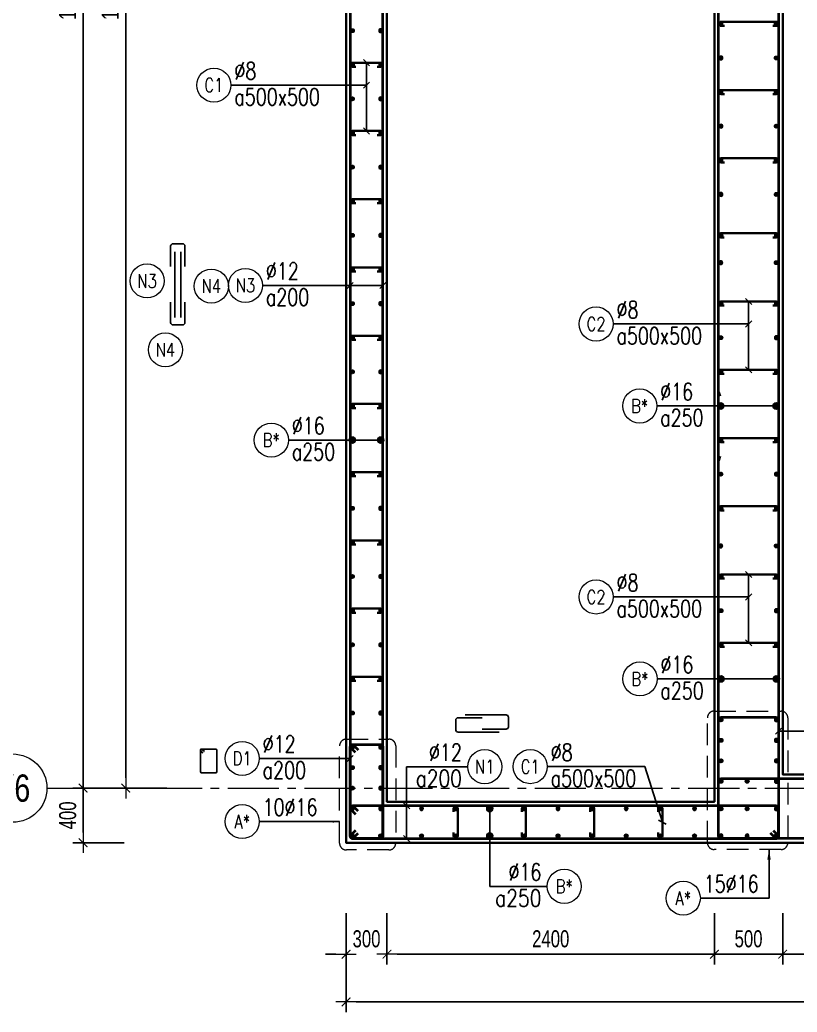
# Model space of a CAD drawing. Header units: millimetres. Extents: x 931337 to 1117500, y 19732 to 157199.
# Drawn here: x 1079672 to 1085369, y 135933 to 143204 of the extents above; entities that cross this region are included whole.
import ezdxf
from ezdxf.enums import TextEntityAlignment as Align

# ---------------------------------------------------------------- set-up
doc = ezdxf.new("R2010")
doc.units = ezdxf.units.MM
doc.header["$MEASUREMENT"] = 0
for name, pattern in [('HIDDEN', [9.525, 6.35, -3.175]), ('HIDDEN2', [4.7625, 3.175, -1.5875]), ('OF_Grid_1$0$CENTER2', [1.125, 0.75, -0.125, 0.125, -0.125])]:
    doc.linetypes.add(name, pattern=pattern)
doc.layers.get('0').update_dxf_attribs({"lineweight": 20})
doc.layers.get('Defpoints').update_dxf_attribs({"color": 151, "lineweight": 9})
for name, color, linetype in [('Hidden', 9, 'HIDDEN'), ('Leader', 6, 'Continuous'), ('Ligature', 1, 'Continuous')]:
    doc.layers.add(name, color=color, linetype=linetype)
for name, color, linetype, lineweight in [('KC-LEADER', 153, 'Continuous', 18), ('KC-THEP', 6, 'Continuous', 40), ('NDC_S_DIM', 1, 'Continuous', 15), ('NDC_S_HIDDEN', 8, 'HIDDEN2', 13), ('NDC_S_LEADER', 1, 'Continuous', 15), ('NDC_S_REBAR', 4, 'Continuous', 35), ('NDC_S_STIRRUP', 4, 'Continuous', 40), ('NDC_S_VN TEXT', 7, 'Continuous', 20), ('NDC_S_WALL', 6, 'Continuous', 35), ('OF_Grid_1$0$NDC_S_AXIS', 5, 'OF_Grid_1$0$CENTER2', 13), ('OF_Grid_1$0$NDC_S_SYMBOL', 1, 'Continuous', 15), ('OF_Grid_1$0$NDC_S_TEXT SYMBOL', 7, 'Continuous', 20)]:
    doc.layers.add(name, color=color, linetype=linetype, lineweight=lineweight)
doc.styles.add('NDC_ARIAL', font='arial.ttf', dxfattribs={"width": 0.85})
doc.styles.add('NDC_DIM', font='', dxfattribs={"width": 0.75})
doc.styles.add('NDC_EN TXT', font='romans.shx', dxfattribs={"width": 0.8})
doc.styles.add('OF_Grid_1$0$NDC_ANNO', font='', dxfattribs={"width": 0.8})
doc.styles.get('NDC_DIM').set_extended_font_data('Dotum')
doc.styles.get('OF_Grid_1$0$NDC_ANNO').set_extended_font_data('Dotum')
doc.dimstyles.new('NDC_1-50', dxfattribs={"dimscale": 50, "dimtxt": 2.5, "dimasz": 1, "dimexe": 1.5, "dimexo": 0, "dimgap": 0.8, "dimtad": 1, "dimdec": 0, "dimdsep": 46, "dimtxsty": 'NDC_ARIAL', "dimblk": 'DIMMARK', "dimcen": 49999.938995, "dimdle": 1.5, "dimclrd": 1, "dimclre": 1, "dimclrt": 3, "dimadec": 0, "dimazin": 0, "dimtfac": 1, "dimtdec": 0, "dimtix": 1, "dimtmove": 2, "dimatfit": 3, "dimfxl": 1, "dimarcsym": 0})
doc.dimstyles.new('NDC_dim_30', dxfattribs={"dimscale": 30, "dimtxt": 2.5, "dimasz": 1.5, "dimexe": 1.5, "dimexo": 2.5, "dimgap": 1, "dimtad": 1, "dimdec": 0, "dimzin": 0, "dimdsep": 46, "dimtxsty": 'NDC_DIM', "dimblk": 'DIMMARK', "dimcen": 0.09, "dimdle": 1.2, "dimclrd": 1, "dimclre": 1, "dimclrt": 3, "dimadec": 0, "dimazin": 0, "dimtfac": 1, "dimtdec": 0, "dimtix": 1, "dimtofl": 0, "dimtmove": 0, "dimatfit": 3, "dimfxl": 6, "dimfxlon": 1, "dimtolj": 1, "dimtzin": 0, "dimarcsym": 0})
doc.dimstyles.new('NDC_dim_50', dxfattribs={"dimscale": 50, "dimtxt": 2.5, "dimasz": 1.5, "dimexe": 1.5, "dimexo": 2.5, "dimgap": 1, "dimtad": 1, "dimdec": 0, "dimzin": 0, "dimdsep": 46, "dimtxsty": 'NDC_DIM', "dimblk": 'DIMMARK', "dimcen": 0.09, "dimdle": 1.2, "dimclrd": 1, "dimclre": 1, "dimclrt": 3, "dimadec": 0, "dimazin": 0, "dimtfac": 1, "dimtdec": 0, "dimtix": 1, "dimtofl": 0, "dimtmove": 0, "dimatfit": 3, "dimfxl": 6, "dimfxlon": 1, "dimtolj": 1, "dimtzin": 0, "dimarcsym": 0})

# ---------------------------------------------------------------- blocks, each defined once
blk = doc.blocks.new('THEP')
at = {"layer": 'KC-LEADER', "color": 6}
blk.add_circle((0, 0), 14, dxfattribs=at)
at = {"layer": 'KC-THEP'}
for p, q in [((-14, 0), (14, 0)), ((9.9, 9.9), (-9.9, -9.9)), ((-9.9, 9.9), (9.9, -9.9)), ((0, 14), (0, -14))]:
    blk.add_line(p, q, dxfattribs=at)
blk = doc.blocks.new('DIMMARK')
at = {"layer": 'NDC_S_DIM', "color": 1}
blk.add_line((-1.5, 0), (1, 0), dxfattribs=at)
at = {"layer": 'NDC_S_DIM', "color": 2, "const_width": 0.1}
blk.add_lwpolyline([(-0.424, -0.424), (0.424, 0.424)], dxfattribs=at)
blk = doc.blocks.new('*U13')
blk.add_circle((-2.5, 0), 2.5)
at = {"layer": 'NDC_S_VN TEXT', "color": 3, "style": 'NDC_EN TXT', "width": 0.75}
blk.add_attdef('DK1', (0.5, 0.85), '', height=2.5, dxfattribs=at)
at = {"layer": 'NDC_S_VN TEXT', "color": 7, "style": 'NDC_EN TXT', "width": 0.8}
blk.add_attdef('SH2', text='', height=2, dxfattribs=at).set_placement((-2.5, 0), align=Align.MIDDLE)
blk = doc.blocks.new('*U10')
blk.add_circle((2.5, 0), 2.5)
at = {"layer": 'NDC_S_VN TEXT', "color": 3, "style": 'NDC_EN TXT'}
for tag, width, p in [('DK2', 0.75, (-0.85, 0.85)), ('KC2', 0.8, (-0.85, -2.97))]:
    blk.add_attdef(tag, text='', height=2.5, dxfattribs=dict(at, width=width)).set_placement(p, align=Align.RIGHT)
at = {"layer": 'NDC_S_VN TEXT', "color": 7, "style": 'NDC_EN TXT', "width": 0.8}
blk.add_attdef('SH3', text='', height=2, dxfattribs=at).set_placement((2.5, 0), align=Align.MIDDLE)
blk = doc.blocks.new('*D1037')
at = {"layer": 'Defpoints', "color": 0, "transparency": 16777216}
for p in [(1082362.7, 138185.8), (1082062.7, 137885.8), (1082362.7, 136357.1)]:
    blk.add_point(p, dxfattribs=at)
at = {"layer": 'NDC_S_DIM', "color": 1, "lineweight": -2, "transparency": 16777216}
for p, q in [((1082062.7, 136657.1), (1082062.7, 136282.1)), ((1082362.7, 136657.1), (1082362.7, 136282.1)), ((1081987.7, 136357.1), (1081912.7, 136357.1)), ((1082437.7, 136357.1), (1082512.7, 136357.1))]:
    blk.add_line(p, q, dxfattribs=at)
at = {"layer": 'NDC_S_DIM', "color": 1, "lineweight": -2, "transparency": 16777216, "xscale": 75, "yscale": 75, "zscale": 75}
blk.add_blockref('DIMMARK', (1082062.7, 136357.1), dxfattribs=at)
at = {"layer": 'NDC_S_DIM', "color": 1, "lineweight": -2, "transparency": 16777216, "xscale": 75, "yscale": 75, "zscale": 75, "rotation": 180}
blk.add_blockref('DIMMARK', (1082362.7, 136357.1), dxfattribs=at)
at = {"layer": 'NDC_S_DIM', "color": 3, "transparency": 16777216, "insert": (1082212.7, 136469.7), "char_height": 125, "attachment_point": 5, "style": 'NDC_DIM'}
blk.add_mtext('\\A1;300', dxfattribs=at)
blk = doc.blocks.new('*D1038')
at = {"layer": 'Defpoints', "color": 0, "transparency": 16777216}
for p in [(1082362.7, 138185.8), (1084762.7, 138185.8), (1084762.7, 136357.1)]:
    blk.add_point(p, dxfattribs=at)
at = {"layer": 'NDC_S_DIM', "color": 1, "lineweight": -2, "transparency": 16777216}
for p, q in [((1082362.7, 136657.1), (1082362.7, 136282.1)), ((1084762.7, 136657.1), (1084762.7, 136282.1)), ((1082437.7, 136357.1), (1084687.7, 136357.1))]:
    blk.add_line(p, q, dxfattribs=at)
at = {"layer": 'NDC_S_DIM', "color": 1, "lineweight": -2, "transparency": 16777216, "xscale": 75, "yscale": 75, "zscale": 75, "rotation": 180}
blk.add_blockref('DIMMARK', (1082362.7, 136357.1), dxfattribs=at)
at = {"layer": 'NDC_S_DIM', "color": 1, "lineweight": -2, "transparency": 16777216, "xscale": 75, "yscale": 75, "zscale": 75}
blk.add_blockref('DIMMARK', (1084762.7, 136357.1), dxfattribs=at)
at = {"layer": 'NDC_S_DIM', "color": 3, "transparency": 16777216, "insert": (1083562.7, 136469.7), "char_height": 125, "attachment_point": 5, "style": 'NDC_DIM'}
blk.add_mtext('\\A1;2400', dxfattribs=at)
blk = doc.blocks.new('*D1039')
at = {"layer": 'Defpoints', "color": 0, "transparency": 16777216}
for p in [(1085262.7, 138385.8), (1084762.7, 138185.8), (1085262.7, 136357.1)]:
    blk.add_point(p, dxfattribs=at)
at = {"layer": 'NDC_S_DIM', "color": 1, "lineweight": -2, "transparency": 16777216}
for p, q in [((1084762.7, 136657.1), (1084762.7, 136282.1)), ((1085262.7, 136657.1), (1085262.7, 136282.1)), ((1084837.7, 136357.1), (1085187.7, 136357.1))]:
    blk.add_line(p, q, dxfattribs=at)
at = {"layer": 'NDC_S_DIM', "color": 1, "lineweight": -2, "transparency": 16777216, "xscale": 75, "yscale": 75, "zscale": 75, "rotation": 180}
blk.add_blockref('DIMMARK', (1084762.7, 136357.1), dxfattribs=at)
at = {"layer": 'NDC_S_DIM', "color": 1, "lineweight": -2, "transparency": 16777216, "xscale": 75, "yscale": 75, "zscale": 75}
blk.add_blockref('DIMMARK', (1085262.7, 136357.1), dxfattribs=at)
at = {"layer": 'NDC_S_DIM', "color": 3, "transparency": 16777216, "insert": (1085012.7, 136469.7), "char_height": 125, "attachment_point": 5, "style": 'NDC_DIM'}
blk.add_mtext('\\A1;500', dxfattribs=at)
blk = doc.blocks.new('*D1040')
at = {"layer": 'Defpoints', "color": 0, "transparency": 16777216}
for p in [(1080448.1, 149174.5), (1082692, 149174.5), (1082801.3, 137574.5)]:
    blk.add_point(p, dxfattribs=at)
at = {"layer": 'NDC_S_DIM', "color": 1, "lineweight": -2, "transparency": 16777216}
for p, q in [((1080748.1, 149174.5), (1080373.1, 149174.5)), ((1080448.1, 137649.5), (1080448.1, 149099.5)), ((1080748.1, 137574.5), (1080373.1, 137574.5))]:
    blk.add_line(p, q, dxfattribs=at)
at = {"layer": 'NDC_S_DIM', "color": 1, "lineweight": -2, "transparency": 16777216, "xscale": 75, "yscale": 75, "zscale": 75}
for p, rotation in [((1080448.1, 149174.5), 90), ((1080448.1, 137574.5), 270)]:
    blk.add_blockref('DIMMARK', p, dxfattribs=dict(at, rotation=rotation))
at = {"layer": 'NDC_S_DIM', "color": 3, "transparency": 16777216, "insert": (1080335.5, 143374.5), "char_height": 125, "attachment_point": 5, "rotation": 90, "style": 'NDC_DIM'}
blk.add_mtext('\\A1;11600', dxfattribs=at)
blk = doc.blocks.new('*U12')
blk.add_circle((-2.5, 0), 2.5)
at = {"layer": 'NDC_S_VN TEXT', "color": 3, "style": 'NDC_EN TXT', "width": 0.75}
for tag, p in [('DK1', (0.5, 0.85)), ('KC1', (0.5, -2.97))]:
    blk.add_attdef(tag, p, '', height=2.5, dxfattribs=at)
at = {"layer": 'NDC_S_VN TEXT', "color": 7, "style": 'NDC_EN TXT', "width": 0.8}
blk.add_attdef('SH2', text='', height=2, dxfattribs=at).set_placement((-2.5, 0), align=Align.MIDDLE)
blk = doc.blocks.new('A$C72321851')
at = {"layer": 'Ligature'}
for points in [[(-60.9, -129.3), (-60.9, 170.9, -0.414214), (-43.3, 188.5), (25.8, 188.5, -0.414214), (43.4, 170.9), (43.4, -4.3)], [(-39.7, -4.3), (-39.7, -179.5, 0.414214), (-22.1, -197.1), (47, -197.1, 0.414214), (64.6, -179.5), (64.6, 120.7)]]:
    blk.add_lwpolyline(points, format="xyb", dxfattribs=at)
blk = doc.blocks.new('A$C7BC65A55')
at = {"layer": 'Ligature'}
for p, q in [((-15.2, 372, 0), (-15.2, 38.5, 0)), ((15.2, 372, 0), (15.2, 38.5, 0))]:
    blk.add_line(p, q, dxfattribs=at)
for points in [[(-36.2, 296.5), (-36.2, 400.9, -0.414214), (-24, 413.1), (24, 413.1, -0.414214), (36.2, 400.9), (36.2, 296.5)], [(-36.2, 116.5), (-36.2, 12.2, 0.414214), (-24, 0), (24, 0, 0.414214), (36.2, 12.2), (36.2, 116.5)]]:
    blk.add_lwpolyline(points, format="xyb", dxfattribs=at)
blk = doc.blocks.new('*U11')
blk.add_circle((-2.5, 0), 2.5)
at = {"layer": 'NDC_S_VN TEXT', "color": 3, "style": 'NDC_EN TXT', "width": 0.75}
for tag, p in [('DK1', (0.5, 0.85)), ('KC1', (0.5, -2.97))]:
    blk.add_attdef(tag, p, '', height=2.5, dxfattribs=at)
at = {"layer": 'NDC_S_VN TEXT', "color": 7, "style": 'NDC_EN TXT', "width": 0.8}
blk.add_attdef('SH2', text='', height=2, dxfattribs=at).set_placement((-2.5, 0), align=Align.MIDDLE)
blk = doc.blocks.new('*D1036')
at = {"layer": 'Defpoints', "color": 0, "transparency": 16777216}
for p in [(1090162.7, 137174.5), (1082062.7, 136559.9), (1090162.7, 136007.9)]:
    blk.add_point(p, dxfattribs=at)
at = {"layer": 'NDC_S_DIM', "color": 1, "lineweight": -2, "transparency": 16777216}
for p, q in [((1082062.7, 136307.9), (1082062.7, 135932.9)), ((1090162.7, 136307.9), (1090162.7, 135932.9)), ((1082137.7, 136007.9), (1090087.7, 136007.9))]:
    blk.add_line(p, q, dxfattribs=at)
at = {"layer": 'NDC_S_DIM', "color": 1, "lineweight": -2, "transparency": 16777216, "xscale": 75, "yscale": 75, "zscale": 75, "rotation": 180}
blk.add_blockref('DIMMARK', (1082062.7, 136007.9), dxfattribs=at)
at = {"layer": 'NDC_S_DIM', "color": 1, "lineweight": -2, "transparency": 16777216, "xscale": 75, "yscale": 75, "zscale": 75}
blk.add_blockref('DIMMARK', (1090162.7, 136007.9), dxfattribs=at)
at = {"layer": 'NDC_S_DIM', "color": 3, "transparency": 16777216, "insert": (1086112.7, 136120.5), "char_height": 125, "attachment_point": 5, "style": 'NDC_DIM'}
blk.add_mtext('\\A1;8100', dxfattribs=at)
blk = doc.blocks.new('*D1024')
at = {"layer": 'Defpoints', "color": 0, "ltscale": 200, "transparency": 16777216}
for p in [(1085262.7, 138385.8), (1088511.9, 137268.5), (1088511.9, 136357.1)]:
    blk.add_point(p, dxfattribs=at)
at = {"layer": 'NDC_S_DIM', "color": 1, "lineweight": -2, "ltscale": 200, "transparency": 16777216}
for p, q in [((1085262.7, 136657.1), (1085262.7, 136282.1)), ((1088511.9, 136657.1), (1088511.9, 136282.1)), ((1085337.7, 136357.1), (1088436.9, 136357.1))]:
    blk.add_line(p, q, dxfattribs=at)
at = {"layer": 'NDC_S_DIM', "color": 1, "lineweight": -2, "ltscale": 200, "transparency": 16777216, "xscale": 75, "yscale": 75, "zscale": 75, "rotation": 180}
blk.add_blockref('DIMMARK', (1085262.7, 136357.1), dxfattribs=at)
at = {"layer": 'NDC_S_DIM', "color": 1, "lineweight": -2, "ltscale": 200, "transparency": 16777216, "xscale": 75, "yscale": 75, "zscale": 75}
blk.add_blockref('DIMMARK', (1088511.9, 136357.1), dxfattribs=at)
at = {"layer": 'NDC_S_DIM', "color": 3, "ltscale": 200, "transparency": 16777216, "insert": (1086887.3, 136469.7), "char_height": 125, "attachment_point": 5, "style": 'NDC_DIM'}
blk.add_mtext('\\A1;3249', dxfattribs=at)
blk = doc.blocks.new('*U86')
at = {"layer": 'OF_Grid_1$0$NDC_S_SYMBOL'}
blk.add_line((5, 0), (9, 0), dxfattribs=at)
blk.add_circle((0, 0), 5, dxfattribs=at)
at = {"layer": 'OF_Grid_1$0$NDC_S_TEXT SYMBOL', "color": 7, "style": 'OF_Grid_1$0$NDC_ANNO', "width": 0.8}
blk.add_attdef('GRID', text='', height=4, rotation=270, dxfattribs=at).set_placement((0, 0), align=Align.MIDDLE)
blk = doc.blocks.new('*D1017')
at = {"layer": 'Defpoints', "color": 0, "ltscale": 200, "transparency": 16777216}
for p in [(1080135.5, 137574.8), (1082176.6, 137574.8), (1082144.9, 137174.5)]:
    blk.add_point(p, dxfattribs=at)
at = {"layer": 'NDC_S_DIM', "color": 1, "lineweight": -2, "ltscale": 200, "transparency": 16777216}
for p, q in [((1080435.5, 137574.8), (1080060.5, 137574.8)), ((1080135.5, 137249.5), (1080135.5, 137499.8)), ((1080435.5, 137174.5), (1080060.5, 137174.5))]:
    blk.add_line(p, q, dxfattribs=at)
at = {"layer": 'NDC_S_DIM', "color": 1, "lineweight": -2, "ltscale": 200, "transparency": 16777216, "xscale": 75, "yscale": 75, "zscale": 75}
for p, rotation in [((1080135.5, 137574.8), 90), ((1080135.5, 137174.5), 270)]:
    blk.add_blockref('DIMMARK', p, dxfattribs=dict(at, rotation=rotation))
at = {"layer": 'NDC_S_DIM', "color": 3, "ltscale": 200, "transparency": 16777216, "insert": (1080022.9, 137374.7), "char_height": 125, "attachment_point": 5, "rotation": 90, "style": 'NDC_DIM'}
blk.add_mtext('\\A1;400', dxfattribs=at)
blk = doc.blocks.new('*D1018')
at = {"layer": 'Defpoints', "color": 0, "ltscale": 200, "transparency": 16777216}
for p in [(1080135.5, 149174.5), (1082176.5, 149174.5), (1082176.6, 137574.8)]:
    blk.add_point(p, dxfattribs=at)
at = {"layer": 'NDC_S_DIM', "color": 1, "lineweight": -2, "ltscale": 200, "transparency": 16777216}
for p, q in [((1080435.5, 149174.5), (1080060.5, 149174.5)), ((1080135.5, 137649.8), (1080135.5, 149099.5)), ((1080435.5, 137574.8), (1080060.5, 137574.8))]:
    blk.add_line(p, q, dxfattribs=at)
at = {"layer": 'NDC_S_DIM', "color": 1, "lineweight": -2, "ltscale": 200, "transparency": 16777216, "xscale": 75, "yscale": 75, "zscale": 75}
for p, rotation in [((1080135.5, 149174.5), 90), ((1080135.5, 137574.8), 270)]:
    blk.add_blockref('DIMMARK', p, dxfattribs=dict(at, rotation=rotation))
at = {"layer": 'NDC_S_DIM', "color": 3, "ltscale": 200, "transparency": 16777216, "insert": (1080022.9, 143374.7), "char_height": 125, "attachment_point": 5, "rotation": 90, "style": 'NDC_DIM'}
blk.add_mtext('\\A1;11600', dxfattribs=at)

msp = doc.modelspace()

# ---------------------------------------------------------------- linework, layer by layer
for centre in [(1080604.352, 141290.812), (1081075.321, 141252.652), (1080738.8, 140785.809)]:
    msp.add_circle(centre, 125)
at = {"layer": 'Ligature'}
msp.add_lwpolyline([(1081013.791, 137831.029), (1080997.825, 137846.995, -0.66817864), (1081003.598, 137860.933), (1081108.227, 137860.933, -0.41421356), (1081116.392, 137852.768), (1081116.392, 137695.661, -0.41421356), (1081108.227, 137687.496), (1081003.598, 137687.496, -0.41421356), (1080995.433, 137695.661), (1080995.433, 137852.768, -0.66817864), (1081009.371, 137858.542), (1081025.337, 137842.576)], format="xyb", dxfattribs=at)
at = {"layer": 'NDC_S_HIDDEN', "ltscale": 50}
for points in [[(1084760.567, 138138.515), (1085250.575, 138138.515, -0.41421356), (1085300.575, 138088.515), (1085300.575, 137174.906, -0.41421356), (1085250.575, 137124.906), (1084760.567, 137124.906, -0.41421356), (1084710.567, 137174.906), (1084710.567, 138088.515, -0.41421356)], [(1082064.843, 137933.108), (1082377.103, 137933.108, -0.41421356), (1082427.103, 137883.108), (1082427.103, 137171.558, -0.41421356), (1082377.103, 137121.558), (1082064.843, 137121.558, -0.41421356), (1082014.843, 137171.558), (1082014.843, 137883.108, -0.41421356)]]:
    msp.add_lwpolyline(points, format="xyb", close=True, dxfattribs=at)
at = {"layer": 'NDC_S_REBAR'}
for points in [[(1085191.164, 143159.542), (1085216.164, 143159.542, 1), (1085216.164, 143189.542), (1084810.695, 143189.542, 1), (1084810.695, 143159.542), (1084835.695, 143159.542)], [(1082291.164, 142859.542), (1082316.164, 142859.542, 1), (1082316.164, 142889.542), (1082109.14, 142889.542, 1), (1082109.14, 142859.542), (1082134.14, 142859.542)], [(1085191.164, 142659.542), (1085216.164, 142659.542, 1), (1085216.164, 142689.542), (1084810.695, 142689.542, 1), (1084810.695, 142659.542), (1084835.695, 142659.542)], [(1082291.164, 142359.542), (1082316.164, 142359.542, 1), (1082316.164, 142389.542), (1082109.14, 142389.542, 1), (1082109.14, 142359.542), (1082134.14, 142359.542)], [(1085191.164, 142159.542), (1085216.164, 142159.542, 1), (1085216.164, 142189.542), (1084810.695, 142189.542, 1), (1084810.695, 142159.542), (1084835.695, 142159.542)], [(1082291.164, 141859.542), (1082316.164, 141859.542, 1), (1082316.164, 141889.542), (1082109.14, 141889.542, 1), (1082109.14, 141859.542), (1082134.14, 141859.542)], [(1085189.608, 141609.542), (1085214.608, 141609.542, 1), (1085214.608, 141639.542), (1084809.14, 141639.542, 1), (1084809.14, 141609.542), (1084834.14, 141609.542)], [(1082291.164, 141359.542), (1082316.164, 141359.542, 1), (1082316.164, 141389.542), (1082109.14, 141389.542, 1), (1082109.14, 141359.542), (1082134.14, 141359.542)], [(1085189.608, 141109.542), (1085214.608, 141109.542, 1), (1085214.608, 141139.542), (1084809.14, 141139.542, 1), (1084809.14, 141109.542), (1084834.14, 141109.542)], [(1082291.164, 140859.542), (1082316.164, 140859.542, 1), (1082316.164, 140889.542), (1082109.14, 140889.542, 1), (1082109.14, 140859.542), (1082134.14, 140859.542)], [(1085189.608, 140609.542), (1085214.608, 140609.542, 1), (1085214.608, 140639.542), (1084809.14, 140639.542, 1), (1084809.14, 140609.542), (1084834.14, 140609.542)], [(1082291.164, 140359.542), (1082316.164, 140359.542, 1), (1082316.164, 140389.542), (1082109.14, 140389.542, 1), (1082109.14, 140359.542), (1082134.14, 140359.542)], [(1085189.608, 140109.542), (1085214.608, 140109.542, 1), (1085214.608, 140139.542), (1084809.14, 140139.542, 1), (1084809.14, 140109.542), (1084834.14, 140109.542)], [(1082291.164, 139859.542), (1082316.164, 139859.542, 1), (1082316.164, 139889.542), (1082109.14, 139889.542, 1), (1082109.14, 139859.542), (1082134.14, 139859.542)], [(1085189.608, 139609.542), (1085214.608, 139609.542, 1), (1085214.608, 139639.542), (1084809.14, 139639.542, 1), (1084809.14, 139609.542), (1084834.14, 139609.542)], [(1082291.164, 139359.542), (1082316.164, 139359.542, 1), (1082316.164, 139389.542), (1082109.14, 139389.542, 1), (1082109.14, 139359.542), (1082134.14, 139359.542)], [(1085191.164, 139109.542), (1085216.164, 139109.542, 1), (1085216.164, 139139.542), (1084810.695, 139139.542, 1), (1084810.695, 139109.542), (1084835.695, 139109.542)], [(1082291.164, 138859.542), (1082316.164, 138859.542, 1), (1082316.164, 138889.542), (1082109.14, 138889.542, 1), (1082109.14, 138859.542), (1082134.14, 138859.542)], [(1085191.164, 138609.542), (1085216.164, 138609.542, 1), (1085216.164, 138639.542), (1084810.695, 138639.542, 1), (1084810.695, 138609.542), (1084835.695, 138609.542)], [(1082291.164, 138359.542), (1082316.164, 138359.542, 1), (1082316.164, 138389.542), (1082109.14, 138389.542, 1), (1082109.14, 138359.542), (1082134.14, 138359.542)], [(1082851.164, 137249.542), (1082851.164, 137224.542, 1), (1082881.164, 137224.542), (1082881.164, 137424.542, 1), (1082851.164, 137424.542), (1082851.164, 137399.542)], [(1083351.164, 137249.542), (1083351.164, 137224.542, 1), (1083381.164, 137224.542), (1083381.164, 137424.542, 1), (1083351.164, 137424.542), (1083351.164, 137399.542)], [(1083851.164, 137249.542), (1083851.164, 137224.542, 1), (1083881.164, 137224.542), (1083881.164, 137424.542, 1), (1083851.164, 137424.542), (1083851.164, 137399.542)], [(1084351.164, 137249.542), (1084351.164, 137224.542, 1), (1084381.164, 137224.542), (1084381.164, 137424.542, 1), (1084351.164, 137424.542), (1084351.164, 137399.542)]]:
    msp.add_lwpolyline(points, format="xyb", dxfattribs=at)
at = {"layer": 'NDC_S_STIRRUP'}
for points in [[(1082132.652, 137264.542), (1082092.652, 137224.542, 0.41421356), (1082112.652, 137204.542), (1082312.652, 137204.542, 0.41421356), (1082332.652, 137224.542), (1082332.652, 149524.542, 0.41421356), (1082312.652, 149544.542), (1082112.652, 149544.542, 0.41421356), (1082092.652, 149524.542), (1082092.652, 137224.542, 0.41421356), (1082112.652, 137204.542), (1082152.652, 137244.542)], [(1084802.652, 140005.893), (1084792.652, 139975.893), (1084792.652, 149524.542, -0.41421356), (1084812.652, 149544.542), (1085212.652, 149544.542, -0.41421356), (1085232.652, 149524.542), (1085232.652, 146275.217), (1085232.652, 146275.217)], [(1085232.652, 146774.542), (1085232.652, 146774.542), (1085232.652, 137224.542, -0.41421356), (1085212.652, 137204.542), (1084812.652, 137204.542, -0.41421356), (1084792.652, 137224.542), (1084792.652, 140475.217), (1084802.652, 140445.217)], [(1085192.652, 137264.542), (1085232.652, 137224.542, -0.41421356), (1085212.652, 137204.542), (1084812.652, 137204.542, -0.41421356), (1084792.652, 137224.542), (1084792.652, 138074.359, -0.41421356), (1084812.652, 138094.359), (1085212.652, 138094.359, -0.41421356), (1085232.652, 138074.359), (1085232.652, 137224.542, -0.41421356), (1085212.652, 137204.542), (1085172.652, 137244.542)], [(1082132.652, 137834.542), (1082092.652, 137874.542, -0.41421356), (1082112.652, 137894.542), (1082312.652, 137894.542, -0.41421356), (1082332.652, 137874.542), (1082332.652, 137224.542, -0.41421356), (1082312.652, 137204.542), (1082112.652, 137204.542, -0.41421356), (1082092.652, 137224.542), (1082092.652, 137874.542, -0.41421356), (1082112.652, 137894.542), (1082152.652, 137854.542)], [(1088821.852, 137604.542), (1088861.852, 137644.542, -0.41421356), (1088881.852, 137624.542), (1088881.852, 137224.542, -0.41421356), (1088861.852, 137204.542), (1084812.652, 137204.542, -0.41421356), (1084792.652, 137224.542), (1084792.652, 137624.542, -0.41421356), (1084812.652, 137644.542), (1088861.852, 137644.542, -0.41421356), (1088881.852, 137624.542), (1088841.852, 137584.542)], [(1082152.652, 137404.542), (1082112.652, 137444.542, 0.41421356), (1082092.652, 137424.542), (1082092.652, 137224.542, 0.41421356), (1082112.652, 137204.542), (1085212.652, 137204.542, 0.41421356), (1085232.652, 137224.542), (1085232.652, 137424.542, 0.41435759), (1085212.652, 137444.542), (1082112.652, 137444.542, 0.41421356), (1082092.652, 137424.542), (1082132.652, 137384.542)]]:
    msp.add_lwpolyline(points, format="xyb", dxfattribs=at)
at = {"layer": 'NDC_S_WALL'}
for points in [[(1082062.652, 149574.542), (1082062.652, 137174.542), (1088912.652, 137174.542), (1088912.652, 137674.542), (1085262.652, 137674.542), (1085262.652, 144724.542)], [(1084762.652, 149274.542), (1084762.652, 137474.542), (1082362.652, 137474.542), (1082362.652, 149274.542)]]:
    msp.add_lwpolyline(points, dxfattribs=at)
at = {"layer": 'OF_Grid_1$0$NDC_S_AXIS', "ltscale": 500}
msp.add_line((1080070.169, 137574.542), (1098690.757, 137574.542), dxfattribs=at)

# ---------------------------------------------------------------- block references
at = {"layer": 'Hidden', "xscale": 1.44, "yscale": 1.44, "zscale": 1.44}
msp.add_blockref('A$C7BC65A55', (1080829.432, 140968.532, 0.03), dxfattribs=at)
at = {"layer": 'KC-THEP', "xscale": -1}
for p, rotation in [((1084810.695, 143174.542), 350.3314355636192), ((1082316.164, 143124.542), 170.331435563619), ((1082316.164, 142874.542), 170.331435563619), ((1084810.695, 142924.542), 350.3314355636192), ((1084810.695, 142674.542), 350.3314355636192), ((1082316.164, 142624.542), 170.331435563619), ((1084810.695, 142424.542), 350.3314355636192), ((1082316.164, 142374.542), 170.331435563619), ((1084810.695, 142174.542), 350.3314355636192), ((1082316.164, 142124.542), 170.331435563619), ((1084810.695, 141924.542), 350.3314355636192), ((1082316.164, 141874.542), 170.331435563619), ((1082316.164, 141624.542), 170.331435563619), ((1085216.164, 141624.542), 170.331435563619), ((1084809.14, 141424.542), 350.3314355636191), ((1082316.164, 141374.542), 170.331435563619), ((1082316.164, 141124.542), 170.331435563619), ((1085216.164, 141124.542), 170.331435563619), ((1082316.164, 140874.542), 170.331435563619), ((1085216.164, 140874.542), 170.331435563619), ((1082316.164, 140624.542), 170.331435563619), ((1085216.164, 140624.542), 170.331435563619), ((1082316.164, 140374.542), 170.331435563619), ((1085216.164, 140374.542), 170.331435563619), ((1082316.164, 140124.542), 170.331435563619), ((1085216.164, 140124.542), 170.331435563619), ((1082316.164, 139874.542), 170.331435563619), ((1085216.164, 139874.542), 170.331435563619), ((1082316.164, 139624.542), 170.331435563619), ((1085216.164, 139624.542), 170.331435563619), ((1082316.164, 139374.542), 170.331435563619), ((1084809.14, 139349.111), 350.3314355636191), ((1082316.164, 139124.542), 170.331435563619), ((1085216.164, 139124.542), 170.331435563619), ((1082316.164, 138874.542), 170.331435563619), ((1085216.164, 138874.542), 170.331435563619), ((1082316.164, 138624.542), 170.331435563619), ((1085216.164, 138624.542), 170.331435563619), ((1082316.164, 138374.542), 170.331435563619), ((1085216.164, 138374.542), 170.331435563619), ((1082316.164, 138124.542), 170.331435563619), ((1085216.164, 138074.542), 170.331435563619), ((1085216.164, 137924.542), 170.331435563619), ((1082316.164, 137874.542), 170.331435563619), ((1085216.164, 137774.542), 170.331435563619), ((1082316.164, 137724.542), 170.331435563619), ((1085216.164, 137624.542), 170.331435563619), ((1082316.164, 137574.542), 170.331435563619), ((1082316.164, 137424.542), 170.331435563619), ((1082616.164, 137424.542), 170.331435563619), ((1082866.164, 137424.542), 170.331435563619), ((1083116.164, 137424.542), 170.331435563619), ((1083366.164, 137424.542), 170.331435563619), ((1083616.164, 137424.542), 170.331435563619), ((1083866.164, 137424.542), 170.331435563619), ((1084116.164, 137424.542), 170.331435563619), ((1084366.164, 137424.542), 170.331435563619), ((1084616.164, 137424.542), 170.331435563619), ((1085216.164, 137422.838), 170.331435563619), ((1082109.14, 137224.542), 350.3314355636191), ((1084810.695, 137224.542), 350.3314355636191), ((1085001.925, 137224.542), 350.3314355636191)]:
    msp.add_blockref('THEP', p, dxfattribs=dict(at, rotation=rotation))
at = {"layer": 'KC-THEP'}
for p, rotation in [((1085216.164, 143174.542), 9.668564436380926), ((1082109.14, 143124.542), 189.6685644363809), ((1082109.14, 142874.542), 189.6685644363809), ((1085216.164, 142924.542), 9.668564436380926), ((1085216.164, 142674.542), 9.668564436380926), ((1082109.14, 142624.542), 189.6685644363809), ((1085216.164, 142424.542), 9.668564436380926), ((1082109.14, 142374.542), 189.6685644363809), ((1085216.164, 142174.542), 9.668564436380926), ((1082109.14, 142124.542), 189.6685644363809), ((1085216.164, 141924.542), 9.668564436380926), ((1082109.14, 141874.542), 189.6685644363809), ((1082109.14, 141624.542), 189.6685644363809), ((1084809.14, 141624.542), 189.6685644363809), ((1085216.164, 141424.542), 9.668564436380926), ((1082109.14, 141374.542), 189.6685644363809), ((1082109.14, 141124.542), 189.6685644363809), ((1084809.14, 141124.542), 189.6685644363809), ((1082109.14, 140874.542), 189.6685644363809), ((1084809.14, 140874.542), 189.6685644363809), ((1082109.14, 140624.542), 189.6685644363809), ((1084809.14, 140624.542), 189.6685644363809), ((1082109.14, 140374.542), 189.6685644363809), ((1084809.14, 140374.542), 189.6685644363809), ((1082109.14, 140124.542), 189.6685644363809), ((1084809.14, 140124.542), 189.6685644363809), ((1082109.14, 139874.542), 189.6685644363809), ((1084809.14, 139874.542), 189.6685644363809), ((1082109.14, 139624.542), 189.6685644363809), ((1084809.14, 139624.542), 189.6685644363809), ((1082109.14, 139374.542), 189.6685644363809), ((1085216.164, 139349.111), 9.668564436380926), ((1082109.14, 139124.542), 189.6685644363809), ((1084810.695, 139124.542), 189.6685644363809), ((1082109.14, 138874.542), 189.6685644363809), ((1084810.695, 138874.542), 189.6685644363809), ((1082109.14, 138624.542), 189.6685644363809), ((1084810.695, 138624.542), 189.6685644363809), ((1082109.14, 138374.542), 189.6685644363809), ((1084810.695, 138374.542), 189.6685644363809), ((1082109.14, 138124.542), 189.6685644363809), ((1084810.695, 138074.542), 189.6685644363807), ((1084810.695, 137924.542), 189.6685644363809), ((1082109.14, 137874.542), 189.6685644363809), ((1084810.695, 137774.542), 189.6685644363809), ((1082109.14, 137724.542), 189.6685644363809), ((1084810.695, 137624.542), 189.6685644363809), ((1085001.925, 137624.542), 189.6685644363809), ((1082109.14, 137574.542), 189.6685644363809), ((1082109.14, 137424.542), 189.6685644363809), ((1084810.695, 137422.838), 189.6685644363809), ((1085001.925, 137422.838), 189.6685644363809), ((1082316.164, 137224.542), 9.668564436380926), ((1082616.164, 137224.542), 9.668564436380926), ((1082866.164, 137224.542), 9.668564436380926), ((1083116.164, 137224.542), 9.668564436380926), ((1083366.164, 137224.542), 9.668564436380926), ((1083616.164, 137224.542), 9.668564436380926), ((1083866.164, 137224.542), 9.668564436380926), ((1084116.164, 137224.542), 9.668564436380926), ((1084366.164, 137224.542), 9.668564436380926), ((1084616.164, 137224.542), 9.668564436380926), ((1085216.164, 137224.542), 9.668564436380946)]:
    msp.add_blockref('THEP', p, dxfattribs=dict(at, rotation=rotation))
at = {"layer": 'Leader', "rotation": 89.99999999999997}
msp.add_blockref('A$C72321851', (1083055.516, 138046.216), dxfattribs=at)
at = {"layer": 'NDC_S_VN TEXT', "xscale": 50, "yscale": 50, "zscale": 50}
for name, p, values in [('*U12', (1081219.339, 142725.18), {'SH2': 'C1', 'DK1': '%%c8', 'KC1': 'a500x500'}), ('*U11', (1081450.264, 141257.82), {'SH2': 'N3', 'DK1': '%%C12', 'KC1': 'a200'}), ('*U12', (1084020.116, 140975.18), {'SH2': 'C2', 'DK1': '%%c8', 'KC1': 'a500x500'}), ('*U11', (1084340.193, 140374.542), {'SH2': 'B*', 'DK1': '%%C16', 'KC1': 'a250'}), ('*U11', (1081640.193, 140124.542), {'SH2': 'B*', 'DK1': '%%C16', 'KC1': 'a250'}), ('*U12', (1084020.116, 138975.18), {'SH2': 'C2', 'DK1': '%%c8', 'KC1': 'a500x500'}), ('*U11', (1084341.748, 138374.542), {'SH2': 'B*', 'DK1': '%%C16', 'KC1': 'a250'}), ('*U11', (1081426.715, 137792.03), {'SH2': 'D1', 'DK1': '%%C12', 'KC1': 'a200'}), ('*U10', (1082954.095, 137731.39), {'SH3': 'N1', 'DK2': '%%C12', 'KC2': 'a200'}), ('*U12', (1083537.703, 137732.035), {'SH2': 'C1', 'DK1': '%%c8', 'KC1': 'a500x500'}), ('*U13', (1081426.715, 137329.14), {'SH2': 'A*', 'DK1': '10%%C16'}), ('*U10', (1083536.775, 136854.83), {'SH3': 'B*', 'DK2': '%%C16', 'KC2': 'a250'}), ('*U13', (1084659.24, 136768.001), {'SH2': 'A*', 'DK1': '15%%C16'})]:
    msp.add_blockref(name, p, dxfattribs=at).add_auto_attribs(values)
at = {"layer": 'OF_Grid_1$0$NDC_S_AXIS'}
ref = msp.add_blockref('*U86', (1079620.169, 137574.542), dxfattribs=dict(at, xscale=50, yscale=50, zscale=50))
ref.add_attrib('GRID', 'Y6', dxfattribs={"layer": 'OF_Grid_1$0$NDC_S_TEXT SYMBOL', "color": 7, "height": 200, "style": 'OF_Grid_1$0$NDC_ANNO', "width": 0.8}).set_placement((1079620.169, 137574.542), align=Align.MIDDLE)

# ---------------------------------------------------------------- texts
at = {"layer": 'NDC_S_VN TEXT', "color": 7, "style": 'NDC_EN TXT', "width": 0.8}
for tag, p in [('N3', (1080604.352, 141290.812)), ('N4', (1081075.321, 141252.652)), ('N4', (1080738.8, 140785.809))]:
    msp.add_attdef(tag, text='3', height=100, dxfattribs=at).set_placement(p, align=Align.MIDDLE)

# ---------------------------------------------------------------- dimensions: what is measured, and where the dimension line sits
at = {"layer": 'NDC_S_DIM', "ltscale": 200}
dim = msp.add_linear_dim(base=(1080135.472, 149174.542), p1=(1082176.637, 137574.796), p2=(1082176.539, 149174.542), angle=90, dimstyle='NDC_dim_50', override={"dimtmove": 1}, dxfattribs=at)
dim.commit()
dim.dimension.update_dxf_attribs({"geometry": '*D1018', "text_midpoint": (1080022.887, 143374.669)})
at = {"layer": 'NDC_S_DIM'}
dim = msp.add_linear_dim(base=(1080448.068, 149174.542), p1=(1082801.289, 137574.542), p2=(1082691.956, 149174.542), angle=90, dimstyle='NDC_dim_50', override={"dimtmove": 1}, dxfattribs=at)
dim.commit()
dim.dimension.update_dxf_attribs({"geometry": '*D1040', "text_midpoint": (1080335.483, 143374.542)})
for base, p1, p2, picture, middle in [((1085262.652, 136357.081), (1084762.652, 138185.778), (1085262.652, 138385.778), '*D1039', (1085012.652, 136469.665)), ((1084762.652, 136357.081), (1082362.652, 138185.778), (1084762.652, 138185.778), '*D1038', (1083562.652, 136469.665)), ((1090162.652, 136007.931), (1082062.652, 136559.93), (1090162.652, 137174.542), '*D1036', (1086112.652, 136120.515))]:
    dim = msp.add_linear_dim(base=base, p1=p1, p2=p2, dimstyle='NDC_dim_50', override={"dimtmove": 1}, dxfattribs=at)
    dim.commit()
    dim.dimension.update_dxf_attribs({"geometry": picture, "text_midpoint": middle})
at = {"layer": 'NDC_S_DIM', "ltscale": 200}
dim = msp.add_linear_dim(base=(1088511.852, 136357.081), p1=(1085262.652, 138385.778), p2=(1088511.852, 137268.536), dimstyle='NDC_dim_50', override={"dimtmove": 1}, dxfattribs=at)
dim.commit()
dim.dimension.update_dxf_attribs({"geometry": '*D1024', "text_midpoint": (1086887.252, 136469.665)})
at = {"layer": 'NDC_S_DIM'}
dim = msp.add_linear_dim(base=(1082362.652, 136357.081), p1=(1082062.652, 137885.778), p2=(1082362.652, 138185.778), dimstyle='NDC_dim_50', dxfattribs=at)
dim.commit()
dim.dimension.update_dxf_attribs({"geometry": '*D1037', "text_midpoint": (1082212.652, 136469.665)})
at = {"layer": 'NDC_S_DIM', "ltscale": 200}
dim = msp.add_linear_dim(base=(1080135.472, 137574.796), p1=(1082144.944, 137174.542), p2=(1082176.637, 137574.796), angle=90, dimstyle='NDC_dim_50', dxfattribs=at)
dim.commit()
dim.dimension.update_dxf_attribs({"geometry": '*D1017', "text_midpoint": (1080022.887, 137374.669)})

# ---------------------------------------------------------------- leaders
at = {"layer": 'NDC_S_LEADER'}
for points, dimstyle, override in [([(1082212.652, 142889.542), (1082212.652, 142389.542)], 'NDC_dim_30', {"dimtad": 0, "dimldrblk": 'Oblique'}), ([(1082212.652, 142389.542), (1082212.652, 142889.542)], 'NDC_dim_30', {"dimtad": 0, "dimldrblk": 'Oblique'}), ([(1082212.652, 142725.18), (1081219.339, 142725.18)], 'NDC_dim_30', {"dimtad": 0, "dimldrblk": 'Oblique'}), ([(1082332.652, 141257.639), (1081450.264, 141257.639)], 'NDC_dim_30', {"dimtad": 0, "dimldrblk": 'Oblique'}), ([(1082092.652, 141257.639), (1081450.264, 141257.639)], 'NDC_dim_30', {"dimtad": 0, "dimldrblk": 'Oblique'}), ([(1085013.429, 141139.542), (1085013.429, 140639.542)], 'NDC_dim_30', {"dimtad": 0, "dimldrblk": 'Oblique'}), ([(1085013.429, 140639.542), (1085013.429, 141139.542)], 'NDC_dim_30', {"dimtad": 0, "dimldrblk": 'Oblique'}), ([(1085013.429, 140975.18), (1084020.116, 140975.18)], 'NDC_dim_30', {"dimtad": 0, "dimldrblk": 'Oblique'}), ([(1085214.608, 140374.542), (1084340.193, 140374.542)], 'NDC_dim_30', {"dimtad": 0, "dimldrblk": 'Origin'}), ([(1084809.14, 140374.542), (1084340.193, 140374.542)], 'NDC_dim_30', {"dimtad": 0, "dimldrblk": 'Origin'}), ([(1082316.164, 140124.542), (1081640.193, 140124.542)], 'NDC_dim_30', {"dimtad": 0, "dimldrblk": 'Origin'}), ([(1082109.14, 140124.542), (1081640.193, 140124.542)], 'NDC_dim_30', {"dimtad": 0, "dimldrblk": 'Origin'}), ([(1085013.429, 139139.542), (1085013.429, 138639.542)], 'NDC_dim_30', {"dimtad": 0, "dimldrblk": 'Oblique'}), ([(1085013.429, 138639.542), (1085013.429, 139139.542)], 'NDC_dim_30', {"dimtad": 0, "dimldrblk": 'Oblique'}), ([(1085013.429, 138975.18), (1084020.116, 138975.18)], 'NDC_dim_30', {"dimtad": 0, "dimldrblk": 'Oblique'}), ([(1085216.164, 138374.542), (1084341.748, 138374.542)], 'NDC_dim_30', {"dimtad": 0, "dimldrblk": 'Origin'}), ([(1084810.695, 138374.542), (1084341.748, 138374.542)], 'NDC_dim_30', {"dimtad": 0, "dimldrblk": 'Origin'}), ([(1085232.652, 137992.03), (1085779.055, 137992.03)], 'NDC_dim_30', {"dimtad": 0, "dimldrblk": 'Oblique'}), ([(1082092.652, 137792.03), (1081424.64, 137792.03)], 'NDC_dim_30', {"dimtad": 0, "dimldrblk": 'Oblique'}), ([(1082506.659, 137204.542), (1082506.659, 137731.209), (1082954.095, 137731.209)], 'NDC_dim_30', {"dimgap": 1, "dimtad": 0, "dimldrblk": 'Oblique'}), ([(1082506.659, 137444.542), (1082506.659, 137731.209), (1082954.095, 137731.209)], 'NDC_dim_30', {"dimtad": 0, "dimldrblk": 'Oblique'}), ([(1084381.164, 137324.542), (1084253.021, 137732.034), (1083537.703, 137732.034)], 'NDC_dim_30', {"dimtad": 0, "dimldrblk": 'Oblique'}), ([(1083116.164, 137424.542), (1083116.164, 136854.649), (1083536.775, 136854.649)], 'NDC_dim_30', {"dimgap": 1, "dimtad": 0, "dimldrblk": 'Origin'}), ([(1083116.164, 137224.542), (1083116.164, 136854.649), (1083536.775, 136854.649)], 'NDC_dim_30', {"dimgap": 1, "dimtad": 0, "dimldrblk": 'Origin'}), ([(1085162.673, 137124.906), (1085162.673, 136768.001), (1084659.24, 136768.001)], 'NDC_dim_50', {"dimgap": 1, "dimtad": 0})]:
    msp.add_leader(points, dimstyle=dimstyle, override=override, dxfattribs=at)
msp.add_leader([(1082014.843, 137329.14), (1081426.715, 137329.14)], dimstyle='NDC_1-50', dxfattribs=at)

doc.saveas('drawing.dxf')
